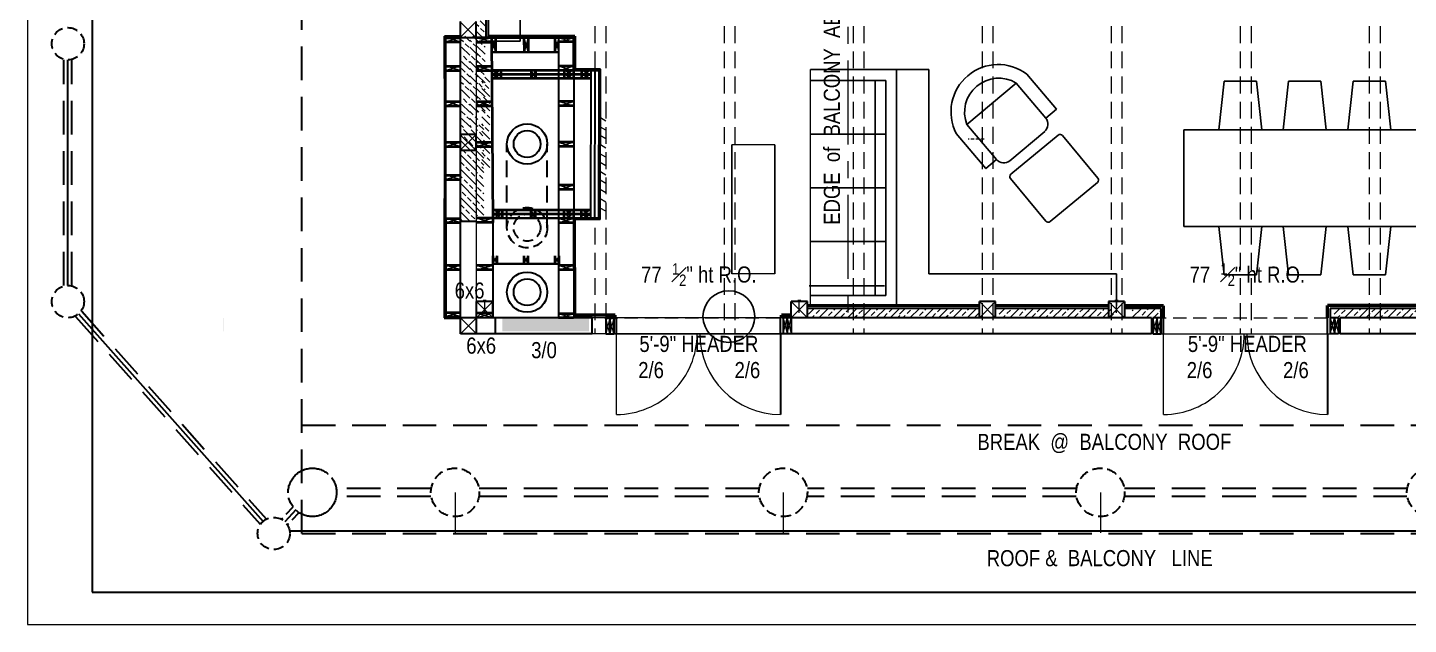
# Model space of a CAD drawing. Header units: inches. Extents: x 0 to 15350, y -6 to 2753.
# Drawn here: x 7123 to 7636, y 1246 to 1468 of the extents above; entities that cross this region are included whole.
import ezdxf

# ---------------------------------------------------------------- set-up
doc = ezdxf.new("R2010")
doc.units = ezdxf.units.IN
doc.header["$MEASUREMENT"] = 0
doc.linetypes.add('CENTER', pattern=[2, 1.25, -0.25, 0.25, -0.25])
doc.linetypes.add('HIDDEN', pattern=[0.375, 0.25, -0.125])
for name, color, linetype, lineweight in [('BUILT-INS', 36, 'Continuous', 25), ('DOORS', 7, 'Continuous', 60), ('EXISTING CEILING BEAMS', 255, 'HIDDEN', 20), ('FURNITURE', 36, 'Continuous', 25), ('MASONRY', 14, 'Continuous', 30), ('NEW  ROUIGH SAWN  BEAMS', 3, 'HIDDEN', 40), ('NEW FRAMING', 6, 'Continuous', 30), ('NEW FRAMMING', 6, 'Continuous', 30), ('ROOF', 7, 'HIDDEN', 30), ('STAIRS', 7, 'Continuous', 20), ('WALL FRAMING', 9, 'CENTER', 30), ('WALLS', 7, 'Continuous', 30)]:
    doc.layers.add(name, color=color, linetype=linetype, lineweight=lineweight)
for name, color, linetype in [('TEXT', 7, 'Continuous'), ('TEXT80', 9, 'Continuous'), ('TITLE BLOCK', 7, 'Continuous')]:
    doc.layers.add(name, color=color, linetype=linetype)
doc.styles.add('ARCHENT', font='technical.ttf', dxfattribs={"height": 6})

msp = doc.modelspace()

# ---------------------------------------------------------------- hatches: boundary and pattern name
at = {"layer": 'NEW FRAMING', "linetype": 'Continuous', "lineweight": 9, "ltscale": 25}
h = msp.add_hatch(dxfattribs=at)
h.set_pattern_fill('ANSI33', color=256, scale=15, angle=90, style=0)
h.set_pattern_definition([(135, (8555.8656, -3501.5705), (-2.6516504, -2.6516504), []), (135, (8555.8656, -3498.919), (-2.6516504, -2.6516504), [1.875, -0.9375])])
h.paths.add_polyline_path([(7289.71, 1436.45), (7292.71, 1436.45), (7292.71, 1470.45), (7289.71, 1470.45)])
h = msp.add_hatch(dxfattribs=at)
h.set_pattern_fill('ANSI33', color=256, scale=15, angle=90, style=0)
h.set_pattern_definition([(135, (8550.1603, -3507.2784), (-2.6516504, -2.6516504), []), (135, (8550.1603, -3504.6267), (-2.6516504, -2.6516504), [1.875, -0.9375])])
h.paths.add_polyline_path([(7284, 1430.74), (7287, 1430.74), (7287, 1464.74), (7284, 1464.74)])
h = msp.add_hatch(dxfattribs=at)
h.set_pattern_fill('ANSI33', color=256, scale=15, angle=90, style=0)
h.set_pattern_definition([(135, (8553.1603, -3507.2784), (-2.6516504, -2.6516504), []), (135, (8553.1603, -3504.6267), (-2.6516504, -2.6516504), [1.875, -0.9375])])
h.paths.add_polyline_path([(7287, 1430.74), (7290, 1430.74), (7290, 1464.74), (7287, 1464.74)])
h = msp.add_hatch(dxfattribs=at)
h.set_pattern_fill('ANSI33', color=256, scale=15, angle=90, style=0)
h.set_pattern_definition([(135, (8557.6513, -3522.5793), (-2.6516504, -2.6516504), []), (135, (8557.6513, -3519.9276), (-2.6516504, -2.6516504), [1.875, -0.9375])])
h.paths.add_polyline_path([(7291.49, 1415.44), (7294.49, 1415.44), (7294.49, 1449.44), (7291.49, 1449.44)])
h = msp.add_hatch(dxfattribs=at)
h.set_pattern_fill('ANSI33', color=256, scale=15, angle=90, style=0)
h.set_pattern_definition([(135, (8549.7513, -3541.9985), (-2.6516504, -2.6516504), []), (135, (8549.7513, -3539.347), (-2.6516504, -2.6516504), [1.875, -0.9375])])
h.paths.add_polyline_path([(7286.59, 1396.02), (7289.59, 1396.02), (7289.59, 1430.02), (7286.59, 1430.02)])
h.paths.add_polyline_path([(7283.59, 1396.02), (7286.59, 1396.02), (7286.59, 1430.02), (7283.59, 1430.02)])
h = msp.add_hatch(dxfattribs=at)
h.set_pattern_fill('ANSI33', color=256, scale=15, angle=90, style=0)
h.set_pattern_definition([(135, (8555.451, -3540.247), (-2.6516504, -2.6516504), []), (135, (8555.451, -3537.5954), (-2.6516504, -2.6516504), [1.875, -0.9375])])
h.paths.add_polyline_path([(7289.29, 1397.77), (7292.29, 1397.77), (7292.29, 1431.77), (7289.29, 1431.77)])
h = msp.add_hatch(dxfattribs=at)
h.set_pattern_fill('ANSI33', color=256, scale=15, angle=180, style=0)
h.set_pattern_definition([(225, (12384.9994, 2626.283), (2.6516504, -2.6516504), []), (225, (12382.3477, 2626.283), (2.6516504, -2.6516504), [1.875, -0.9375])])
h.paths.add_polyline_path([(7446.98, 1360.13), (7446.98, 1363.13), (7412.98, 1363.13), (7412.98, 1360.13)])
h = msp.add_hatch(dxfattribs=at)
h.set_pattern_fill('ANSI33', color=256, scale=15, angle=180, style=0)
h.set_pattern_definition([(225, (12418.8613, 2626.283), (2.6516504, -2.6516504), []), (225, (12416.2096, 2626.283), (2.6516504, -2.6516504), [1.875, -0.9375])])
h.paths.add_polyline_path([(7476.59, 1360.13), (7476.59, 1363.13), (7446.84, 1363.13), (7446.84, 1360.13)])
h = msp.add_hatch(dxfattribs=at)
h.set_pattern_fill('ANSI33', color=256, scale=15, angle=180, style=0)
h.set_pattern_definition([(225, (12455.9978, 2626.283), (2.6516504, -2.6516504), []), (225, (12453.346, 2626.283), (2.6516504, -2.6516504), [1.875, -0.9375])])
h.paths.add_polyline_path([(7517.98, 1360.13), (7517.98, 1363.13), (7483.98, 1363.13), (7483.98, 1360.13)])
h = msp.add_hatch(dxfattribs=at)
h.set_pattern_fill('ANSI33', color=256, scale=15, style=0)
h.set_pattern_definition([(45, (2581.833, 99.8157), (-2.6516504, 2.6516504), []), (45, (2584.4848, 99.8157), (-2.6516504, 2.6516504), [1.875, -0.9375])])
h.paths.add_polyline_path([(7527.59, 1359.97), (7527.59, 1362.97), (7516.85, 1362.97), (7516.85, 1359.97)])
h = msp.add_hatch(dxfattribs=at)
h.set_pattern_fill('ANSI33', color=256, scale=15, style=0)
h.set_pattern_definition([(45, (2598.352, 100.03), (-2.6516504, 2.6516504), []), (45, (2601.0036, 100.03), (-2.6516504, 2.6516504), [1.875, -0.9375])])
h.paths.add_polyline_path([(7544.11, 1360.19), (7544.11, 1363.19), (7533.37, 1363.19), (7533.37, 1360.19)])
h = msp.add_hatch(dxfattribs=at)
h.set_pattern_fill('ANSI33', color=256, scale=15, angle=180, style=0)
h.set_pattern_definition([(225, (12580.498, 2626.2776), (2.6516504, -2.6516504), []), (225, (12577.8464, 2626.2776), (2.6516504, -2.6516504), [1.875, -0.9375])])
h.paths.add_polyline_path([(7642.48, 1360.12), (7642.48, 1363.12), (7608.48, 1363.12), (7608.48, 1360.12)])
at = {"layer": 'WALLS', "linetype": 'Continuous', "lineweight": 20, "ltscale": 20}
h = msp.add_hatch(dxfattribs=at)
h.set_pattern_fill('ZIGZAG', color=6, scale=10, style=0)
h.set_pattern_definition([(360, (7025.4292, 589.9291), (1.25, 1.25), [1.25, -1.25]), (90, (7026.6792, 589.9291), (-1.25, 1.25), [1.25, -1.25])])
h.paths.add_polyline_path([(7299.09, 1359.83), (7299.09, 1354.83), (7319.12, 1354.82), (7319.12, 1359.83)])
h.paths.add_polyline_path([(7183.06, 1359.84), (7183.06, 1354.84), (7183.11, 1354.84), (7183.11, 1359.84)])
h = msp.add_hatch(dxfattribs=at)
h.set_pattern_fill('ZIGZAG', color=6, scale=10, style=0)
h.set_pattern_definition([(360, (7037.6514, 589.9556), (1.25, 1.25), [1.25, -1.25]), (90, (7038.9014, 589.9556), (-1.25, 1.25), [1.25, -1.25])])
h.paths.add_polyline_path([(7195.29, 1359.86), (7195.29, 1354.86), (7195.33, 1354.86), (7195.33, 1359.86)])
h.paths.add_polyline_path([(7315.44, 1359.86), (7315.44, 1354.85), (7331.34, 1354.85), (7331.34, 1359.86)])
h = msp.add_hatch(dxfattribs=at)
h.set_pattern_fill('ZIGZAG', color=6, scale=10, style=0)
h.set_pattern_definition([(360, (7385.4292, 589.9291), (1.25, 1.25), [1.25, -1.25]), (90, (7386.6792, 589.9291), (-1.25, 1.25), [1.25, -1.25])])
h.paths.add_polyline_path([(7659.09, 1359.83), (7659.09, 1354.83), (7679.12, 1354.82), (7679.12, 1359.83)])
h.paths.add_polyline_path([(7543.06, 1359.84), (7543.06, 1354.84), (7543.11, 1354.84), (7543.11, 1359.84)])
h = msp.add_hatch(dxfattribs=at)
h.set_pattern_fill('ZIGZAG', color=6, scale=10, style=0)
h.set_pattern_definition([(360, (7397.6514, 589.9556), (1.25, 1.25), [1.25, -1.25]), (90, (7398.9014, 589.9556), (-1.25, 1.25), [1.25, -1.25])])
h.paths.add_polyline_path([(7555.29, 1359.86), (7555.29, 1354.86), (7555.33, 1354.86), (7555.33, 1359.86)])
h.paths.add_polyline_path([(7675.44, 1359.86), (7675.44, 1354.85), (7691.34, 1354.85), (7691.34, 1359.86)])
h = msp.add_hatch(dxfattribs=at)
h.set_pattern_fill('ZIGZAG', color=6, scale=10, style=0)
h.set_pattern_definition([(360, (7417.8338, 589.9556), (1.25, 1.25), [1.25, -1.25]), (90, (7419.0838, 589.9556), (-1.25, 1.25), [1.25, -1.25])])
h.paths.add_polyline_path([(7575.47, 1359.86), (7575.47, 1354.86), (7575.52, 1354.86), (7575.52, 1359.86)])
h.paths.add_polyline_path([(7700.82, 1354.85), (7700.82, 1359.86), (7691.5, 1359.86), (7691.5, 1354.85)])

# ---------------------------------------------------------------- linework, layer by layer
at = {"layer": 'BUILT-INS', "ltscale": 20}
for p, q in [((7305.83, 1543.9), (7305.83, 1462.91)), ((7457.78, 1452.25), (7457.78, 1376.25)), ((7457.78, 1376.25), (7527.59, 1376.25)), ((7527.59, 1376.25), (7527.59, 1364.25))]:
    msp.add_line(p, q, dxfattribs=at)
at = {"layer": 'DOORS', "color": 6, "lineweight": 9, "ltscale": 15}
for p, q in [((7341.59, 1323.91), (7341.59, 1353.91)), ((7545.09, 1323.91), (7545.09, 1353.91))]:
    msp.add_line(p, q, dxfattribs=at)
at = {"layer": 'DOORS', "color": 6, "linetype": 'Continuous', "lineweight": 9, "ltscale": 25}
for centre, start, end in [((7341.59, 1353.91), 270, 0.0001), ((7402.59, 1353.91), 180.0001, 270), ((7545.09, 1353.91), 270, 0.0001), ((7606.09, 1353.91), 180.0001, 270)]:
    msp.add_arc(centre, 30, start, end, dxfattribs=at)
at = {"layer": 'EXISTING CEILING BEAMS', "linetype": 'HIDDEN', "ltscale": 25}
for p, q in [((7333.59, 1505.89), (7333.59, 1353.9)), ((7337.59, 1505.9), (7337.59, 1353.9)), ((7381.59, 1505.89), (7381.59, 1353.9)), ((7385.59, 1505.9), (7385.59, 1353.9)), ((7429.59, 1505.9), (7429.59, 1353.91)), ((7433.59, 1505.91), (7433.59, 1353.91)), ((7477.59, 1505.9), (7477.59, 1353.91)), ((7481.59, 1505.91), (7481.59, 1353.91)), ((7525.59, 1505.9), (7525.59, 1353.91)), ((7529.59, 1505.91), (7529.59, 1353.91)), ((7573.59, 1505.9), (7573.59, 1353.91)), ((7577.59, 1505.91), (7577.59, 1353.91)), ((7621.59, 1505.9), (7621.59, 1353.91)), ((7625.59, 1505.91), (7625.59, 1353.91))]:
    msp.add_line(p, q, dxfattribs=at)
at = {"layer": 'EXISTING CEILING BEAMS', "color": 6, "linetype": 'Continuous', "lineweight": 9, "ltscale": 25}
for p, q in [((7339.09, 1359.91), (7337.59, 1353.91)), ((7339.09, 1353.91), (7337.59, 1359.91)), ((7340.59, 1359.91), (7339.09, 1353.91)), ((7340.59, 1353.91), (7339.09, 1359.91)), ((7542.59, 1359.91), (7541.09, 1353.91)), ((7542.59, 1353.91), (7541.09, 1359.91)), ((7544.09, 1359.91), (7542.59, 1353.91)), ((7544.09, 1353.91), (7542.59, 1359.91)), ((7607.09, 1359.9), (7608.59, 1353.9)), ((7607.09, 1353.9), (7608.59, 1359.9)), ((7608.59, 1359.9), (7610.09, 1353.9)), ((7608.59, 1353.9), (7610.09, 1359.9))]:
    msp.add_line(p, q, dxfattribs=at)
at = {"layer": 'FURNITURE', "linetype": 'Continuous', "ltscale": 20}
for p, q in [((7305.83, 1462.91), (7293.74, 1462.91)), ((7413.78, 1452.25), (7457.78, 1452.25)), ((7413.78, 1452.25), (7445.78, 1452.25)), ((7413.78, 1448.25), (7441.78, 1448.25)), ((7413.78, 1448.25), (7441.78, 1448.25)), ((7437.78, 1448.25), (7437.78, 1368.25)), ((7441.78, 1448.25), (7441.78, 1368.25)), ((7445.78, 1452.25), (7445.78, 1364.25)), ((7413.78, 1428.25), (7441.78, 1428.25)), ((7384.44, 1424.25), (7384.44, 1376.25)), ((7400.44, 1424.25), (7400.44, 1376.25)), ((7413.78, 1408.25), (7441.78, 1408.25)), ((7413.78, 1388.25), (7441.78, 1388.25)), ((7441.28, 1371.75), (7413.28, 1371.75)), ((7413.28, 1371.75), (7441.28, 1371.75)), ((7413.78, 1368.25), (7441.78, 1368.25)), ((7457.78, 1364.25), (7413.78, 1364.25))]:
    msp.add_line(p, q, dxfattribs=at)
at = {"layer": 'FURNITURE', "color": 46, "linetype": 'Continuous', "lineweight": 20, "ltscale": 20}
msp.add_line((7413.78, 1364.25), (7413.78, 1452.25), dxfattribs=at)
at = {"layer": 'FURNITURE', "linetype": 'Continuous', "ltscale": 0.75}
for p, q in [((7471.92, 1431.78), (7490.28, 1447.27)), ((7500.85, 1429.26), (7487.9, 1418.33)), ((7505.9, 1427.9), (7488.29, 1413.31)), ((7520.63, 1411.91), (7507.49, 1427.75)), ((7488.14, 1411.7), (7501.28, 1395.85)), ((7502.89, 1395.7), (7520.5, 1410.3))]:
    msp.add_line(p, q, dxfattribs=at)
at = {"layer": 'FURNITURE', "ltscale": 25}
for p, q in [((7567.59, 1447.91), (7565.59, 1429.91)), ((7567.59, 1447.91), (7579.59, 1447.91)), ((7579.59, 1447.91), (7581.59, 1429.91)), ((7591.59, 1447.91), (7589.59, 1429.91)), ((7591.59, 1447.91), (7603.59, 1447.91)), ((7603.59, 1447.91), (7605.59, 1429.91)), ((7615.59, 1447.91), (7613.59, 1429.91)), ((7615.59, 1447.91), (7627.59, 1447.91)), ((7627.59, 1447.91), (7629.59, 1429.91)), ((7660.59, 1429.91), (7552.59, 1429.91)), ((7552.59, 1429.91), (7552.59, 1393.91)), ((7660.59, 1393.91), (7552.59, 1393.91)), ((7567.59, 1375.91), (7565.59, 1393.91)), ((7579.59, 1375.91), (7581.59, 1393.91)), ((7591.59, 1375.91), (7589.59, 1393.91)), ((7603.59, 1375.91), (7605.59, 1393.91)), ((7615.59, 1375.91), (7613.59, 1393.91)), ((7627.59, 1375.91), (7629.59, 1393.91)), ((7567.59, 1375.91), (7579.59, 1375.91)), ((7591.59, 1375.91), (7603.59, 1375.91)), ((7615.59, 1375.91), (7627.59, 1375.91))]:
    msp.add_line(p, q, dxfattribs=at)
at = {"layer": 'FURNITURE', "linetype": 'Continuous', "lineweight": 9, "ltscale": 20}
for p, q in [((7400.44, 1424.25), (7384.44, 1424.25)), ((7400.44, 1376.25), (7384.44, 1376.25))]:
    msp.add_line(p, q, dxfattribs=at)
at = {"layer": 'FURNITURE', "linetype": 'Continuous', "ltscale": 0.75}
for points in [[(7490.26, 1447.27), (7490.26, 1447.27), (7501.26, 1434.24), (7505.19, 1437.56), (7494.19, 1450.59)], [(7471.92, 1431.78), (7471.92, 1431.78), (7482.92, 1418.75), (7478.99, 1415.43), (7467.99, 1428.46)]]:
    msp.add_lwpolyline(points, dxfattribs=at)
for centre, radius, start, end in [((7483.59, 1436.58), 17.58, 52.8453, 207.4846), ((7483.76, 1436.38), 12.69, 59.0895, 201.2403), ((7498.56, 1431.96), 3.53, 310.1649, 40.1649), ((7506.63, 1427.02), 1.14, 39.6666, 129.6666), ((7485.62, 1421.03), 3.53, 220.1649, 310.1649), ((7489.02, 1412.43), 1.14, 129.6666, 219.6666), ((7519.77, 1411.18), 1.14, 309.6666, 39.6666), ((7502.16, 1396.58), 1.14, 219.6666, 309.6666)]:
    msp.add_arc(centre, radius, start, end, dxfattribs=at)
at = {"layer": 'MASONRY', "color": 1, "linetype": 'Continuous', "lineweight": 9, "ltscale": 20}
for p, q in [((7337.6, 1433.14), (7335.6, 1434.3)), ((7337.61, 1426.55), (7335.52, 1427.75)), ((7337.6, 1429.68), (7335.6, 1430.83)), ((7337.6, 1423.09), (7335.6, 1424.25)), ((7337.61, 1416.5), (7335.51, 1417.7)), ((7337.6, 1419.63), (7335.6, 1420.78)), ((7337.61, 1413.03), (7335.61, 1414.19)), ((7337.62, 1409.9), (7335.59, 1411.07)), ((7337.59, 1406.45), (7335.59, 1407.61)), ((7337.59, 1402.99), (7335.59, 1404.14)), ((7337.59, 1399.53), (7335.59, 1400.68))]:
    msp.add_line(p, q, dxfattribs=at)
at = {"layer": 'MASONRY', "color": 6, "linetype": 'Continuous', "lineweight": 40, "ltscale": 15}
msp.add_line((7278.11, 1360.41), (7278.13, 1396.91), dxfattribs=at)
at = {"layer": 'NEW  ROUIGH SAWN  BEAMS', "color": 6, "linetype": 'HIDDEN', "lineweight": 20, "ltscale": 20}
for p, q in [((7337.09, 1359.91), (7403.09, 1359.91)), ((7541.09, 1359.9), (7607.09, 1359.9))]:
    msp.add_line(p, q, dxfattribs=at)
at = {"layer": 'NEW FRAMING', "ltscale": 15}
for p, q in [((7293.09, 1505.88), (7293.06, 1464.13)), ((7278.19, 1396.9), (7278.15, 1464.12)), ((7295.63, 1399.94), (7295.57, 1359.96)), ((7476.59, 1363.41), (7412.59, 1363.41)), ((7524.59, 1363.41), (7482.59, 1363.41)), ((7544.09, 1363.41), (7530.59, 1363.41)), ((7645.59, 1363.41), (7607.09, 1363.4)), ((7332.59, 1359.91), (7295.59, 1359.91)), ((7332.6, 1359.91), (7295.6, 1359.91)), ((7545.09, 1353.91), (7545.09, 1359.91)), ((7606.09, 1353.91), (7606.09, 1359.91)), ((7402.59, 1353.91), (7402.59, 1323.91)), ((7606.09, 1353.91), (7606.09, 1323.91))]:
    msp.add_line(p, q, dxfattribs=at)
at = {"layer": 'NEW FRAMING', "color": 6, "ltscale": 15}
for p, q in [((7293.88, 1505.88), (7293.86, 1464.7)), ((7332.08, 1396.9), (7332.15, 1451.9)), ((7333.58, 1396.9), (7333.65, 1451.9)), ((7335.08, 1396.9), (7335.15, 1451.9)), ((7335.58, 1396.44), (7335.65, 1452.4)), ((7544.09, 1363.41), (7544.09, 1359.91)), ((7607.09, 1363.4), (7607.09, 1359.9)), ((7337.59, 1359.91), (7337.59, 1353.91)), ((7339.09, 1359.91), (7339.09, 1353.91)), ((7340.59, 1359.91), (7340.59, 1353.91)), ((7403.59, 1359.91), (7403.59, 1353.91)), ((7405.09, 1359.91), (7405.09, 1353.91)), ((7406.59, 1359.91), (7406.59, 1353.91)), ((7541.09, 1359.91), (7541.09, 1353.91)), ((7542.59, 1359.91), (7542.59, 1353.91)), ((7544.09, 1359.91), (7544.09, 1353.91)), ((7607.09, 1359.9), (7607.09, 1353.9)), ((7608.59, 1359.9), (7608.59, 1353.9)), ((7610.09, 1359.9), (7610.09, 1353.9))]:
    msp.add_line(p, q, dxfattribs=at)
at = {"layer": 'NEW FRAMING', "color": 6, "linetype": 'Continuous', "lineweight": 40, "ltscale": 25}
for p, q in [((7277.63, 1464.7), (7277.61, 1448.9)), ((7326.14, 1464.7), (7326.15, 1452.4))]:
    msp.add_line(p, q, dxfattribs=at)
at = {"layer": 'NEW FRAMING', "linetype": 'Continuous', "lineweight": 40, "ltscale": 15}
for p, q in [((7278.14, 1464.12), (7283.61, 1464.13)), ((7325.65, 1464.1), (7289.6, 1464.13)), ((7295.09, 1464.09), (7295.62, 1395.31)), ((7296.56, 1464.18), (7296.56, 1458.67)), ((7307.2, 1464.2), (7307.21, 1458.64)), ((7308.7, 1464.2), (7308.7, 1458.64)), ((7318.7, 1464.18), (7318.7, 1458.68)), ((7325.65, 1464.12), (7325.64, 1448.9)), ((7278.15, 1462.59), (7283.6, 1462.59)), ((7289.59, 1462.49), (7295.08, 1462.49)), ((7320.18, 1458.67), (7295.1, 1458.73)), ((7325.65, 1462.59), (7320.2, 1462.59)), ((7278.12, 1453.55), (7283.59, 1453.55)), ((7289.6, 1453.55), (7295.06, 1453.55)), ((7325.64, 1453.55), (7320.17, 1453.55)), ((7278.12, 1451.9), (7283.6, 1451.91)), ((7289.6, 1451.9), (7295.08, 1451.91)), ((7335.13, 1451.9), (7295.08, 1451.91)), ((7295.11, 1450.4), (7298.61, 1450.4)), ((7298.61, 1451.9), (7298.61, 1448.9)), ((7309.93, 1451.91), (7309.93, 1448.9)), ((7311.43, 1451.91), (7311.43, 1448.9)), ((7325.64, 1451.9), (7320.15, 1451.91)), ((7322.15, 1451.89), (7322.15, 1450.4)), ((7322.15, 1450.39), (7322.15, 1448.9)), ((7328.64, 1451.89), (7328.64, 1450.4)), ((7328.64, 1450.39), (7328.64, 1448.9)), ((7278.01, 1438.74), (7283.5, 1438.75)), ((7278.03, 1440.34), (7283.5, 1440.35)), ((7289.49, 1438.74), (7294.98, 1438.74)), ((7289.51, 1440.34), (7294.98, 1440.34)), ((7325.73, 1440.34), (7320.26, 1440.34)), ((7325.75, 1438.74), (7320.26, 1438.74)), ((7278.09, 1425.24), (7283.57, 1425.25)), ((7278.09, 1423.59), (7283.58, 1423.6)), ((7289.57, 1425.24), (7295.04, 1425.24)), ((7289.57, 1423.59), (7295.06, 1423.6)), ((7325.66, 1423.59), (7320.17, 1423.6)), ((7325.66, 1425.24), (7320.19, 1425.24)), ((7278.12, 1412.97), (7283.59, 1412.97)), ((7278.12, 1411.32), (7283.61, 1411.33)), ((7325.65, 1407.64), (7320.15, 1407.64)), ((7325.65, 1409.29), (7320.17, 1409.29)), ((7278.13, 1396.91), (7283.61, 1396.91)), ((7295.62, 1396.96), (7289.61, 1396.97)), ((7332.06, 1398.41), (7295.69, 1398.44)), ((7335.06, 1396.9), (7295.69, 1396.94)), ((7295.7, 1398.44), (7299.2, 1398.44)), ((7299.2, 1396.94), (7299.2, 1399.94)), ((7309.92, 1396.91), (7309.92, 1399.93)), ((7311.42, 1396.91), (7311.42, 1399.92)), ((7325.63, 1396.91), (7320.14, 1396.91)), ((7322.14, 1398.42), (7322.14, 1399.91)), ((7322.14, 1396.92), (7322.14, 1398.41)), ((7325.68, 1398.42), (7325.69, 1399.91)), ((7325.68, 1396.92), (7325.68, 1398.41)), ((7328.58, 1398.4), (7332.08, 1398.4)), ((7328.59, 1398.41), (7328.59, 1399.91)), ((7328.59, 1396.91), (7328.59, 1398.4)), ((7278.11, 1395.36), (7283.58, 1395.37)), ((7295.62, 1395.31), (7289.59, 1395.32)), ((7325.63, 1395.26), (7320.16, 1395.26)), ((7295.6, 1382.96), (7295.6, 1379.95)), ((7297.1, 1382.96), (7297.1, 1379.95)), ((7307.13, 1382.94), (7307.13, 1379.93)), ((7308.63, 1382.94), (7308.63, 1379.93)), ((7318.67, 1382.94), (7318.67, 1379.93)), ((7320.17, 1382.94), (7320.17, 1379.93)), ((7283.59, 1377.72), (7278.12, 1377.72)), ((7283.59, 1379.37), (7278.16, 1379.37)), ((7295.6, 1377.71), (7289.58, 1377.72)), ((7295.63, 1379.36), (7289.61, 1379.37)), ((7320.16, 1379.9), (7295.67, 1379.93)), ((7325.62, 1379.36), (7320.16, 1379.37)), ((7325.58, 1377.71), (7320.16, 1377.72)), ((7278.18, 1361.89), (7283.6, 1361.89)), ((7295.61, 1361.6), (7289.6, 1361.61)), ((7325.78, 1361.39), (7320.16, 1361.39)), ((7278.11, 1360.41), (7283.67, 1360.42)), ((7325.57, 1359.91), (7320.08, 1359.92))]:
    msp.add_line(p, q, dxfattribs=at)
at = {"layer": 'NEW FRAMING', "color": 6, "linetype": 'Continuous', "lineweight": 40, "ltscale": 15}
for p, q in [((7326.16, 1464.7), (7293.86, 1464.7)), ((7325.74, 1448.85), (7295.11, 1448.9)), ((7332.15, 1450.4), (7295.7, 1450.4)), ((7332.14, 1448.9), (7295.7, 1448.9)), ((7329.13, 1450.4), (7332.15, 1450.4)), ((7332.06, 1399.9), (7295.7, 1399.94)), ((7277.5, 1359.91), (7283.59, 1359.92))]:
    msp.add_line(p, q, dxfattribs=at)
at = {"layer": 'NEW FRAMING', "color": 6, "lineweight": 50, "ltscale": 15}
for p, q in [((7341.09, 1360.88), (7326.28, 1360.85)), ((7406.59, 1360.89), (7402.96, 1360.88)), ((7476.59, 1364.41), (7412.59, 1364.4)), ((7524.59, 1364.35), (7482.59, 1364.41)), ((7545.1, 1364.32), (7530.59, 1364.33)), ((7341.59, 1359.91), (7337.96, 1359.9))]:
    msp.add_line(p, q, dxfattribs=at)
at = {"layer": 'NEW FRAMING', "color": 6, "lineweight": 50, "ltscale": 25}
for p, q in [((7341.09, 1359.91), (7341.09, 1360.88)), ((7402.95, 1359.91), (7402.96, 1360.88)), ((7545.09, 1359.91), (7545.1, 1364.32))]:
    msp.add_line(p, q, dxfattribs=at)
at = {"layer": 'NEW FRAMING', "color": 7, "lineweight": 50, "ltscale": 25}
msp.add_line((7606.09, 1359.9), (7606.09, 1364.41), dxfattribs=at)
at = {"layer": 'NEW FRAMING', "color": 7, "lineweight": 50, "ltscale": 15}
msp.add_line((7645.59, 1364.41), (7606.09, 1364.41), dxfattribs=at)
at = {"layer": 'NEW FRAMING', "ltscale": 25}
for p, q in [((7606.09, 1359.91), (7606.1, 1364.2)), ((7402.59, 1359.91), (7402.59, 1359.91))]:
    msp.add_line(p, q, dxfattribs=at)
at = {"layer": 'NEW FRAMING', "color": 6, "linetype": 'Continuous', "lineweight": 9, "ltscale": 25}
for p, q in [((7403.59, 1359.91), (7405.09, 1353.91)), ((7403.59, 1353.91), (7405.09, 1359.91)), ((7405.09, 1359.91), (7406.59, 1353.91)), ((7405.09, 1353.91), (7406.59, 1359.91))]:
    msp.add_line(p, q, dxfattribs=at)
at = {"layer": 'NEW FRAMING', "color": 7, "ltscale": 15}
for p, q in [((7540.59, 1359.91), (7540.59, 1353.91)), ((7610.59, 1359.9), (7610.59, 1353.9))]:
    msp.add_line(p, q, dxfattribs=at)
at = {"layer": 'NEW FRAMMING', "color": 6, "linetype": 'Continuous', "ltscale": 25}
for p, q in [((7283.59, 1359.92), (7283.63, 1470.14)), ((7320.16, 1359.92), (7320.18, 1464.1))]:
    msp.add_line(p, q, dxfattribs=at)
at = {"layer": 'NEW FRAMMING', "linetype": 'Continuous', "lineweight": 9, "ltscale": 25}
for p, q in [((7283.59, 1464.14), (7278.15, 1462.59)), ((7283.6, 1462.59), (7278.15, 1464.12)), ((7295.08, 1462.49), (7289.59, 1464.14)), ((7295.08, 1464.09), (7289.59, 1462.49)), ((7320.2, 1462.59), (7325.65, 1464.12)), ((7320.21, 1464.14), (7325.65, 1462.59)), ((7283.6, 1451.91), (7278.12, 1453.55)), ((7283.6, 1453.51), (7278.12, 1451.9)), ((7295.08, 1451.91), (7289.6, 1453.55)), ((7295.08, 1453.51), (7289.6, 1451.9)), ((7320.15, 1451.91), (7325.64, 1453.55)), ((7320.15, 1453.51), (7325.64, 1451.9)), ((7283.5, 1438.75), (7278.01, 1440.39)), ((7283.5, 1440.35), (7278.01, 1438.74)), ((7294.98, 1438.74), (7289.49, 1440.39)), ((7294.98, 1440.34), (7289.49, 1438.74)), ((7320.26, 1438.74), (7325.75, 1440.39)), ((7320.26, 1440.34), (7325.75, 1438.74)), ((7283.58, 1423.6), (7278.09, 1425.24)), ((7283.58, 1425.2), (7278.09, 1423.59)), ((7295.06, 1423.6), (7289.57, 1425.24)), ((7295.06, 1425.2), (7289.57, 1423.59)), ((7320.17, 1423.6), (7325.66, 1425.24)), ((7320.17, 1425.2), (7325.66, 1423.59)), ((7283.61, 1411.33), (7278.12, 1412.97)), ((7283.61, 1412.93), (7278.12, 1411.32)), ((7320.15, 1407.64), (7325.65, 1409.29)), ((7320.16, 1409.24), (7325.65, 1407.64)), ((7283.61, 1396.91), (7278.13, 1395.26)), ((7283.61, 1395.31), (7278.13, 1396.91)), ((7289.59, 1395.32), (7295.62, 1396.96)), ((7289.59, 1396.92), (7295.62, 1395.31)), ((7320.14, 1396.91), (7325.63, 1395.26)), ((7320.14, 1395.31), (7325.63, 1396.91)), ((7283.61, 1379.37), (7278.11, 1377.89)), ((7283.61, 1377.89), (7278.18, 1379.37)), ((7289.58, 1377.72), (7295.6, 1379.36)), ((7289.58, 1379.32), (7295.6, 1377.71)), ((7320.16, 1379.37), (7325.58, 1377.71)), ((7320.16, 1377.72), (7325.58, 1379.36)), ((7283.61, 1361.89), (7278.11, 1360.41)), ((7283.61, 1360.41), (7278.18, 1361.89)), ((7289.59, 1359.96), (7295.61, 1361.6)), ((7289.59, 1361.56), (7295.61, 1359.96)), ((7320.15, 1359.91), (7325.58, 1361.39)), ((7320.15, 1361.39), (7325.78, 1359.91))]:
    msp.add_line(p, q, dxfattribs=at)
at = {"layer": 'NEW FRAMMING', "color": 6, "linetype": 'HIDDEN', "ltscale": 25}
for p, q in [((7300.85, 1393.45), (7300.87, 1424.58)), ((7315.86, 1393.43), (7315.87, 1424.58))]:
    msp.add_line(p, q, dxfattribs=at)
at = {"layer": 'ROOF', "color": 7, "linetype": 'HIDDEN', "ltscale": 50}
for p, q in [((7224.59, 1279.61), (7224.59, 1740.91)), ((7136.09, 1371.91), (7136.09, 1455.91)), ((7139.09, 1371.91), (7139.09, 1455.91)), ((7142.7, 1362.42), (7211.27, 1285.09)), ((7140.45, 1360.43), (7209.02, 1283.1)), ((7224.59, 1279.61), (7787.59, 1279.61))]:
    msp.add_line(p, q, dxfattribs=at)
at = {"layer": 'ROOF', "color": 7, "linetype": 'Continuous', "ltscale": 50}
for p, q in [((7137.59, 1371.91), (7137.59, 1455.91)), ((7141.57, 1361.42), (7210.15, 1284.1))]:
    msp.add_line(p, q, dxfattribs=at)
at = {"layer": 'ROOF', "linetype": 'HIDDEN', "ltscale": 50}
for p, q in [((7224.59, 1319.91), (7787.59, 1319.91)), ((7272.59, 1296.41), (7237.51, 1296.41)), ((7394.59, 1296.41), (7290.59, 1296.41)), ((7512.59, 1296.41), (7412.59, 1296.41)), ((7635.59, 1296.41), (7530.59, 1296.41)), ((7272.59, 1293.41), (7237.51, 1293.41)), ((7394.59, 1293.41), (7290.59, 1293.41)), ((7512.59, 1293.41), (7412.59, 1293.41)), ((7635.59, 1293.41), (7530.59, 1293.41))]:
    msp.add_line(p, q, dxfattribs=at)
at = {"layer": 'ROOF', "color": 7, "linetype": 'HIDDEN', "ltscale": 15}
for p, q in [((7221.25, 1289.38), (7217.14, 1285.01)), ((7223.44, 1287.32), (7219.33, 1282.95))]:
    msp.add_line(p, q, dxfattribs=at)
at = {"layer": 'ROOF', "color": 7, "linetype": 'Continuous', "ltscale": 150}
msp.add_line((7222.35, 1288.35), (7218.24, 1283.98), dxfattribs=at)
at = {"layer": 'ROOF', "linetype": 'Continuous', "ltscale": 50}
msp.add_line((7220.04, 1280.61), (7757.59, 1280.61), dxfattribs=at)
at = {"layer": 'ROOF', "ltscale": 15}
for centre, radius in [((7137.59, 1461.91), 6), ((7137.59, 1365.91), 6), ((7228.51, 1294.91), 9), ((7281.59, 1294.91), 9), ((7403.59, 1294.91), 9), ((7521.59, 1294.91), 9), ((7644.59, 1294.91), 9), ((7214.13, 1279.61), 6)]:
    msp.add_circle(centre, radius, dxfattribs=at)
at = {"layer": 'STAIRS', "linetype": 'CENTER', "lineweight": 9, "ltscale": 25}
msp.add_line((7427.59, 1505.67), (7427.59, 1359.91), dxfattribs=at)
at = {"layer": 'STAIRS', "color": 7, "linetype": 'HIDDEN', "lineweight": 9, "ltscale": 5}
msp.add_line((7478.34, 1426.43), (7472.34, 1426.43), dxfattribs=at)
at = {"layer": 'TEXT', "color": 6, "linetype": 'Continuous', "lineweight": 30, "ltscale": 15}
for centre, radius in [((7308.37, 1424.58), 7.5), ((7308.38, 1424.58), 5), ((7308.37, 1369.43), 7.5), ((7308.37, 1369.43), 5)]:
    msp.add_circle(centre, radius, dxfattribs=at)
at = {"layer": 'TEXT', "color": 6, "linetype": 'HIDDEN', "lineweight": 30, "ltscale": 15}
for radius in [7.5, 5]:
    msp.add_circle((7308.36, 1393.44), radius, dxfattribs=at)
at = {"layer": 'TEXT', "color": 9, "linetype": 'Continuous', "ltscale": 15}
msp.add_circle((7383.4, 1360.34), 9.63, dxfattribs=at)
at = {"layer": 'TITLE BLOCK', "color": 7, "linetype": 'Continuous', "lineweight": 0, "ltscale": 0.5}
for p, q in [((7122.59, 1773.76), (7122.59, 1245.77)), ((7122.59, 1245.77), (7938.58, 1245.77))]:
    msp.add_line(p, q, dxfattribs=at)
at = {"layer": 'TITLE BLOCK', "color": 7, "linetype": 'Continuous', "lineweight": 30, "ltscale": 0.5}
for p, q in [((7146.59, 1761.76), (7146.59, 1257.77)), ((7146.59, 1257.77), (7926.58, 1257.77))]:
    msp.add_line(p, q, dxfattribs=at)
at = {"layer": 'WALL FRAMING', "color": 6, "ltscale": 15}
for p, q in [((7289.38, 1464.14), (7289.38, 1470.14)), ((7289.38, 1464.14), (7283.38, 1464.14)), ((7283.59, 1395.91), (7289.59, 1395.91)), ((7341.59, 1353.91), (7341.59, 1359.91)), ((7402.59, 1353.91), (7402.59, 1359.91)), ((7530.59, 1359.91), (7524.59, 1359.91))]:
    msp.add_line(p, q, dxfattribs=at)
at = {"layer": 'WALL FRAMING', "color": 6, "linetype": 'Continuous', "lineweight": 9, "ltscale": 25}
for p, q in [((7295.06, 1464.16), (7296.56, 1458.6)), ((7296.56, 1464.16), (7295.07, 1458.6)), ((7307.2, 1464.2), (7308.7, 1458.64)), ((7308.7, 1464.2), (7307.21, 1458.64)), ((7318.7, 1464.18), (7320.18, 1458.67)), ((7320.19, 1464.17), (7318.71, 1458.68)), ((7298.61, 1450.4), (7295.1, 1451.9)), ((7298.61, 1451.9), (7295.1, 1450.4)), ((7298.61, 1448.9), (7295.11, 1450.4)), ((7298.61, 1450.4), (7295.11, 1448.9)), ((7311.43, 1451.91), (7309.93, 1448.9)), ((7309.93, 1451.91), (7311.43, 1448.9)), ((7325.64, 1450.4), (7322.14, 1451.9)), ((7325.64, 1451.9), (7322.14, 1450.4)), ((7325.64, 1448.9), (7322.14, 1450.4)), ((7325.64, 1450.4), (7322.14, 1448.9)), ((7332.15, 1450.4), (7328.63, 1451.9)), ((7332.15, 1451.9), (7328.63, 1450.4)), ((7332.13, 1448.9), (7328.63, 1450.4)), ((7332.15, 1450.4), (7328.63, 1448.9)), ((7299.2, 1398.44), (7295.69, 1396.94)), ((7299.2, 1396.94), (7295.69, 1398.44)), ((7299.2, 1399.94), (7295.7, 1398.44)), ((7299.2, 1398.44), (7295.7, 1399.94)), ((7311.42, 1396.91), (7309.92, 1399.93)), ((7309.92, 1396.91), (7311.42, 1399.92)), ((7325.63, 1399.91), (7322.13, 1398.41)), ((7325.63, 1398.41), (7322.13, 1399.91)), ((7325.63, 1398.41), (7322.13, 1396.91)), ((7325.63, 1396.91), (7322.13, 1398.41)), ((7332.08, 1398.4), (7328.58, 1399.91)), ((7332.08, 1399.9), (7328.58, 1398.41)), ((7332.08, 1398.4), (7328.58, 1396.9)), ((7332.08, 1396.9), (7328.58, 1398.4)), ((7297.1, 1382.96), (7295.6, 1379.95)), ((7295.6, 1382.96), (7297.1, 1379.95)), ((7308.63, 1382.94), (7307.13, 1379.93)), ((7307.13, 1382.94), (7308.63, 1379.93)), ((7320.17, 1382.94), (7318.67, 1379.93)), ((7318.67, 1382.94), (7320.17, 1379.93))]:
    msp.add_line(p, q, dxfattribs=at)
at = {"layer": 'WALL FRAMING', "ltscale": 15}
for p, q in [((7289.38, 1428.15), (7283.38, 1428.15)), ((7289.38, 1422.15), (7289.38, 1428.15)), ((7289.38, 1422.15), (7283.38, 1422.15)), ((7283.59, 1395.91), (7289.59, 1395.91)), ((7289.59, 1359.91), (7289.59, 1365.91)), ((7295.59, 1365.91), (7289.59, 1365.91)), ((7295.59, 1359.91), (7295.59, 1365.91)), ((7406.59, 1359.91), (7406.59, 1365.91)), ((7412.59, 1365.91), (7406.59, 1365.91)), ((7412.59, 1359.91), (7412.59, 1365.91)), ((7283.59, 1353.91), (7283.59, 1359.91)), ((7289.59, 1359.91), (7283.59, 1359.91)), ((7296.59, 1359.91), (7289.59, 1359.91)), ((7295.59, 1359.91), (7289.59, 1359.91)), ((7289.59, 1353.91), (7289.59, 1359.91)), ((7296.59, 1353.91), (7296.59, 1359.91)), ((7296.59, 1353.91), (7296.59, 1359.91)), ((7332.59, 1353.91), (7332.59, 1359.91)), ((7332.59, 1353.91), (7332.59, 1359.91)), ((7412.59, 1359.91), (7406.59, 1359.91)), ((7296.59, 1353.91), (7283.59, 1353.91)), ((7290.59, 1353.91), (7283.59, 1353.91)), ((7289.59, 1353.91), (7283.59, 1353.91))]:
    msp.add_line(p, q, dxfattribs=at)
at = {"layer": 'WALL FRAMING', "color": 7, "linetype": 'Continuous', "lineweight": 9, "ltscale": 150}
for p, q in [((7292, 1366.49), (7292.59, 1366.49)), ((7292.59, 1361.8), (7292.59, 1366.49)), ((7292.59, 1366.49), (7293.18, 1366.49)), ((7409, 1366.49), (7409.59, 1366.49)), ((7409.59, 1361.8), (7409.59, 1366.49)), ((7409.59, 1366.49), (7410.18, 1366.49))]:
    msp.add_line(p, q, dxfattribs=at)
at = {"layer": 'WALL FRAMING', "color": 9, "linetype": 'Continuous', "lineweight": 9, "ltscale": 150}
for p, q in [((7409, 1366.49), (7409.59, 1366.49)), ((7409.59, 1361.8), (7409.59, 1366.49)), ((7409.59, 1366.49), (7410.18, 1366.49))]:
    msp.add_line(p, q, dxfattribs=at)
at = {"layer": 'WALL FRAMING', "color": 6, "linetype": 'Continuous', "lineweight": 9, "ltscale": 150}
for p, q in [((7526.98, 1366.49), (7527.57, 1366.49)), ((7527.57, 1361.8), (7527.57, 1366.49)), ((7527.57, 1366.49), (7528.16, 1366.49))]:
    msp.add_line(p, q, dxfattribs=at)
at = {"layer": 'WALL FRAMING', "linetype": 'Continuous', "ltscale": 15}
for p, q in [((7332.59, 1359.91), (7289.59, 1359.91)), ((7332.6, 1359.91), (7289.6, 1359.91))]:
    msp.add_line(p, q, dxfattribs=at)
at = {"layer": 'WALL FRAMING', "color": 6, "linetype": 'Continuous', "lineweight": 30, "ltscale": 25}
for p, q in [((7340.59, 1359.9), (7337.59, 1359.9)), ((7406.59, 1359.91), (7403.09, 1359.91)), ((7544.09, 1359.9), (7541.09, 1359.9)), ((7610.09, 1359.9), (7607.09, 1359.9)), ((7337.59, 1353.91), (7340.59, 1353.91)), ((7406.09, 1353.91), (7403.09, 1353.91)), ((7541.09, 1353.91), (7544.09, 1353.91)), ((7610.09, 1353.9), (7607.09, 1353.9))]:
    msp.add_line(p, q, dxfattribs=at)
at = {"layer": 'WALL FRAMING', "color": 7, "ltscale": 15}
for p, q in [((7412.59, 1359.91), (7406.59, 1359.91)), ((7482.59, 1359.91), (7476.59, 1359.91))]:
    msp.add_line(p, q, dxfattribs=at)
at = {"layer": 'WALL FRAMING', "color": 9, "ltscale": 15}
msp.add_line((7290.59, 1353.91), (7283.59, 1353.91), dxfattribs=at)
at = {"layer": 'WALL FRAMING', "color": 9, "lineweight": 9, "ltscale": 15}
for p, q in [((7281.59, 1294.91), (7281.59, 1279.91)), ((7403.59, 1294.91), (7403.59, 1279.91)), ((7521.59, 1294.91), (7521.59, 1279.91))]:
    msp.add_line(p, q, dxfattribs=at)
at = {"layer": 'WALL FRAMING', "color": 9, "ltscale": 15}
msp.add_circle((7228.51, 1294.91), 9, dxfattribs=at)
at = {"layer": 'WALLS', "color": 6, "linetype": 'Continuous', "lineweight": 9, "ltscale": 15}
for p, q in [((7283.38, 1470.14), (7289.38, 1464.14)), ((7283.38, 1464.14), (7289.38, 1470.14)), ((7524.59, 1359.91), (7530.59, 1365.91)), ((7530.59, 1359.91), (7524.59, 1365.91))]:
    msp.add_line(p, q, dxfattribs=at)
at = {"layer": 'WALLS', "color": 6, "ltscale": 15}
for p, q in [((7283.63, 1464.7), (7277.63, 1464.7)), ((7335.63, 1452.4), (7326.15, 1452.4)), ((7335.58, 1396.44), (7326.17, 1396.44)), ((7530.59, 1365.91), (7524.59, 1365.91)), ((7524.59, 1365.91), (7524.59, 1359.91)), ((7530.59, 1365.91), (7530.59, 1359.91))]:
    msp.add_line(p, q, dxfattribs=at)
at = {"layer": 'WALLS', "color": 6, "lineweight": 20, "ltscale": 15}
for p, q in [((7289.59, 1359.91), (7289.6, 1467.91)), ((7340.59, 1353.91), (7403.59, 1353.91)), ((7544.09, 1353.91), (7607.09, 1353.91))]:
    msp.add_line(p, q, dxfattribs=at)
at = {"layer": 'WALLS', "color": 6, "linetype": 'Continuous', "lineweight": 30, "ltscale": 25}
for p, q in [((7277.61, 1448.9), (7277.5, 1359.91)), ((7325.74, 1448.85), (7325.7, 1400.4)), ((7325.67, 1396.91), (7325.78, 1359.91)), ((7326.17, 1396.44), (7326.28, 1360.85))]:
    msp.add_line(p, q, dxfattribs=at)
at = {"layer": 'WALLS', "linetype": 'Continuous', "lineweight": 9, "ltscale": 15}
for p, q in [((7283.38, 1428.15), (7289.38, 1422.15)), ((7283.38, 1422.15), (7289.38, 1428.15)), ((7289.59, 1365.91), (7295.59, 1359.91)), ((7289.59, 1359.91), (7295.59, 1365.91)), ((7406.59, 1365.91), (7412.59, 1359.91)), ((7406.59, 1359.91), (7412.59, 1365.91)), ((7283.59, 1359.91), (7289.59, 1353.91)), ((7283.59, 1353.91), (7289.59, 1359.91))]:
    msp.add_line(p, q, dxfattribs=at)
at = {"layer": 'WALLS', "ltscale": 15}
for p, q in [((7406.59, 1359.91), (7406.59, 1365.91)), ((7412.59, 1365.91), (7406.59, 1365.91)), ((7412.59, 1359.91), (7412.59, 1365.91)), ((7476.59, 1359.91), (7476.59, 1365.91)), ((7482.59, 1365.91), (7476.59, 1365.91)), ((7482.59, 1359.91), (7482.59, 1365.91)), ((7540.59, 1359.91), (7406.59, 1359.91)), ((7700.59, 1359.91), (7610.59, 1359.9)), ((7332.59, 1353.91), (7283.59, 1353.91)), ((7540.59, 1353.91), (7402.59, 1353.91)), ((7700.59, 1353.91), (7610.59, 1353.91))]:
    msp.add_line(p, q, dxfattribs=at)
at = {"layer": 'WALLS', "color": 7, "linetype": 'Continuous', "lineweight": 9, "ltscale": 15}
for p, q in [((7406.59, 1365.91), (7412.59, 1359.91)), ((7406.59, 1359.91), (7412.59, 1365.91)), ((7476.59, 1365.91), (7482.59, 1359.91)), ((7476.59, 1359.91), (7482.59, 1365.91))]:
    msp.add_line(p, q, dxfattribs=at)
at = {"layer": 'WALLS', "lineweight": 20, "ltscale": 15}
for p, q in [((7402.59, 1359.91), (7332.59, 1359.91)), ((7402.59, 1353.91), (7332.59, 1353.91))]:
    msp.add_line(p, q, dxfattribs=at)

# ---------------------------------------------------------------- texts
at = {"layer": 'TEXT80', "char_height": 6, "width": 360.0625, "attachment_point": 5, "style": 'ARCHENT'}
for s, insert, rotation in [('{\\C7;EDGE  of  BALCONY  ABOVE}', (7421.73, 1441.13), 90.0328), ('{\\C7;BREAK  @  BALCONY  ROOF}', (7523.05, 1313.12), 0.0328), ('{\\C7; ROOF &  BALCONY   LINE}', (7520.36, 1270.4), 0.0328)]:
    msp.add_mtext(s, dxfattribs=dict(at, insert=insert, rotation=rotation))
at = {"layer": 'TEXT80', "color": 6, "char_height": 6, "width": 360.0625, "attachment_point": 5, "rotation": 0.0328, "style": 'ARCHENT'}
for s, insert in [('\\A1;{\\C3;\\P}77  {\\H0.7x;\\S1#2;}" ht R.O.', (7372.23, 1380.99)), ('\\A1;{\\C3;\\P}77  {\\H0.7x;\\S1#2;}" ht R.O.', (7576.22, 1380.98)), ('{\\C3;\\P}5\'-9" HEADER', (7372.23, 1355.14)), ('{\\C3;\\P}5\'-9" HEADER', (7372.23, 1355.14)), ('{\\C3;\\P}5\'-9" HEADER', (7576.22, 1355.14)), ('{\\C3;\\P}5\'-9" HEADER', (7576.22, 1355.14)), ('2/6', (7354.47, 1340.39)), ('2/6', (7390.29, 1340.39)), ('2/6', (7558.46, 1340.38)), ('2/6', (7594.29, 1340.38))]:
    msp.add_mtext(s, dxfattribs=dict(at, insert=insert))
at = {"layer": 'TEXT80', "color": 9, "char_height": 6, "width": 360.0625, "attachment_point": 5, "rotation": 0.0328, "style": 'ARCHENT'}
for s, insert in [('{\\C7;6x6}', (7286.97, 1370.01)), ('{\\C7;6x6}', (7291.28, 1349.5)), ('{\\C7;3/0}', (7314.65, 1347.82))]:
    msp.add_mtext(s, dxfattribs=dict(at, insert=insert))

doc.saveas('drawing.dxf')
